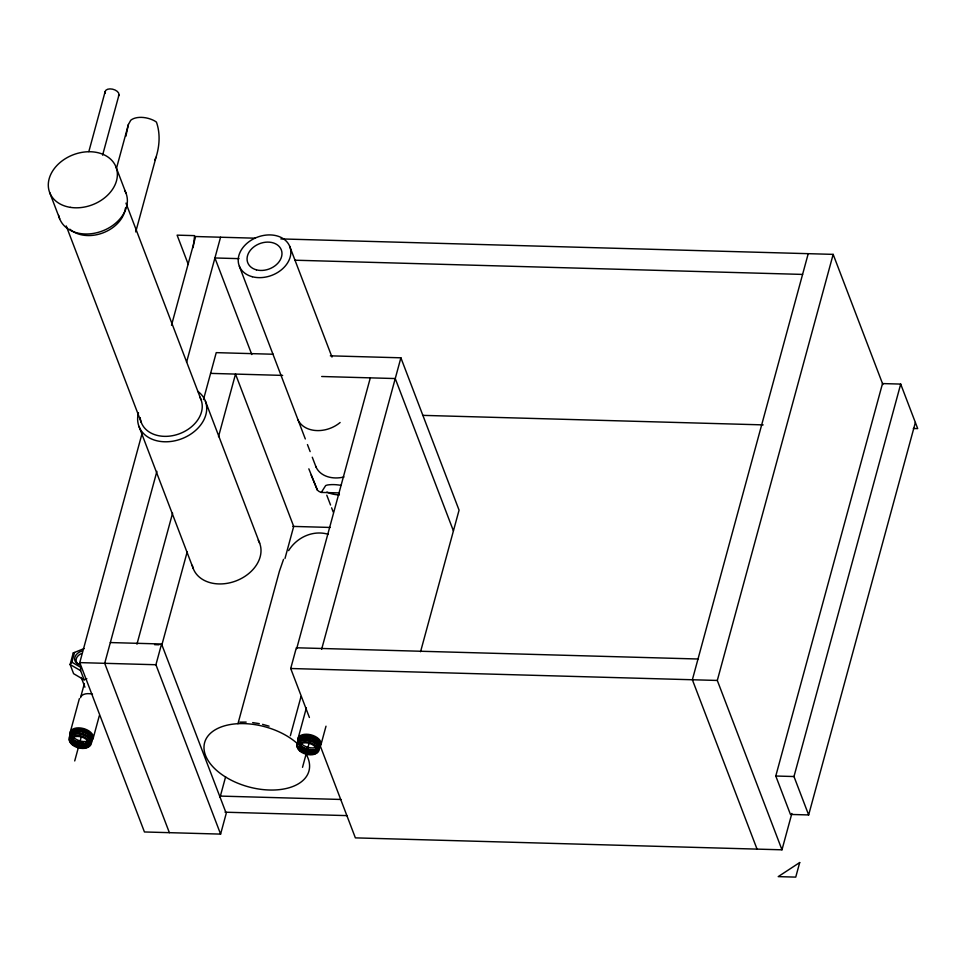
<?xml version="1.0" encoding="UTF-8"?>
<svg xmlns="http://www.w3.org/2000/svg" width="966" height="966" viewBox="0 0 966 966"><rect width="100%" height="100%" fill="white"/><g stroke="black" fill="none" stroke-linecap="round" stroke-linejoin="round"><path stroke-width="1.45" d="M84.102 679.822L80.613 670.658L80.613 667.289L71.895 662.193L74.515 652.557L73.259 652.919L70.107 664.523L73.609 673.688L84.102 679.822L86.843 678.736M125.846 136.291L128.393 124.517L130.772 120.231A17.774 10.24 15.2 0 1 154.608 120.895L156.432 122.102C160.416 133.38 159.607 145.975 156.021 157.265L135.723 231.912M193.164 247.61L194.625 235.632L177.104 235.149L188.298 264.479M88.836 151.59L105.185 91.468M102.601 155.152L118.951 95.03M116.584 167.939L128.393 124.517M110.341 642.559L161.564 643.996L226.237 813.36L220.598 834.105L144.441 831.967L79.767 662.616L142.244 432.84M171.513 325.24L195.627 236.525L255.217 238.191M70.228 732.264L79.369 698.635M80.915 696.305L84.392 683.517M74.72 760.942L81.277 736.841M156.903 471.348L104.702 663.304L169.376 832.668M186.559 362.286L220.562 237.225M93.255 738.036L99.353 715.613M136.955 644.177L172.588 513.151M203.464 399.586L216.239 352.638L273.281 354.244M220.598 834.105L155.924 664.741L161.564 643.996M161.89 644.865L187.235 551.695M218.509 436.68L235.523 374.084L293.7 526.422L284.994 558.457M237.962 723.691L279.44 571.16L283.533 559.362M220.067 797.216L225.609 776.833M309.41 717.497L290.706 668.508L296.345 647.775L698.007 659.005M296.683 648.645L370.316 377.851M290.355 735.742L301.03 696.51M321.618 649.345L400.89 357.806L330.324 355.838M298.011 738.64L306.391 707.812M302.515 767.318L309.458 741.791M321.038 744.412L326.001 726.19M420.56 651.724L459.067 510.145L400.89 357.806M808.228 253.672L692.368 679.75L757.042 849.114M320.108 745.498L355.379 837.872L781.977 849.814L717.303 680.45L833.163 254.372L280.84 238.916M915.37 422.492L808.651 814.942L790.454 814.435L775.783 776.024L882.501 383.574L900.698 384.082L917.7 428.602L913.317 428.481M808.651 814.942L793.98 776.531L900.698 384.082M781.977 849.814L791.866 813.457M154.826 159.885L156.021 157.265M288.629 550.62C296.767 537.422 312.899 529.803 328.199 534.27M71.895 662.193L70.107 664.523L80.613 670.658M73.259 652.919L84.187 648.548M239.87 722.133L246.185 722.097M239.037 258.647L214.923 257.97L251.8 354.546M294.787 260.204L802.589 274.416M210.588 373.383L282.652 375.4M321.69 376.499L395.251 378.551L453.416 530.889M422.601 415.356L763.152 424.883M311.161 475.079L317.391 490.136L319.106 491.525L321.292 492.418L339.392 492.926M292.783 526.398L330.312 527.448M154.56 644.66L158.955 644.793M79.767 662.616L155.924 664.741M290.706 668.508L717.303 680.45M775.783 776.024L793.98 776.531M220.381 796.093L340.938 799.462M225.042 812.201L347.096 815.618M252.694 722.604L259.286 723.643M262.571 724.355L269.079 726.166M308.842 468.836L317.391 490.136M833.163 254.372L882.876 384.54M289.655 246.221L331.99 357.07M239.387 266.338L305.316 438.962M307.454 444.577L310.146 451.605M312.284 457.232L316.051 467.073M326.786 495.184L330.541 505.025M331.616 507.826L333.222 512.052M116.029 167.094L126.039 193.285M205.372 401.059L259.661 543.218M125.978 203.138L201.049 399.719M66.231 225.947L141.302 422.528M49.628 192.451L59.638 218.642M138.971 426.417L193.26 568.576M81.204 677.42L84.936 687.188M321.292 492.418L325.687 485.548L327.438 484.992A27.616 15.903 15.2 0 1 340.962 485.367M340.117 422.504A27.072 20.407 -20.9 0 1 337.375 424.569L335.902 425.511A27.072 20.407 -20.9 0 1 331.181 427.902L329.527 428.542A27.072 20.407 -20.9 0 1 324.431 429.955L322.704 430.244A27.072 20.407 -20.9 0 1 317.585 430.595L315.906 430.522A27.072 20.407 -20.9 0 1 311.088 429.773L309.579 429.351A27.072 20.407 -20.9 0 1 305.413 427.564L304.157 426.803A27.072 20.407 -20.9 0 1 300.921 424.098L300.028 423.06A27.072 20.407 -20.9 0 1 299.231 421.961M298.53 420.814A27.072 20.407 -20.9 0 1 297.939 419.618M306.222 754.361A54.072 31.154 15.2 0 1 253.889 788.147A54.072 31.154 15.2 0 1 209.694 734.039A54.072 31.154 15.2 0 1 297.625 743.832M343.993 476.987A27.072 20.407 -20.9 0 1 315.737 466.3M339.404 494.906A31.721 23.896 -20.9 0 1 326.906 492.056M71.073 736.007A11.882 6.847 15.2 0 1 83.136 728.449A11.882 6.847 15.2 0 1 91.009 741.007M87.64 742.226A11.882 6.847 15.2 0 1 86.288 742.407M83.366 742.383A11.882 6.847 15.2 0 1 81.856 742.178M78.85 741.429A11.882 6.847 15.2 0 1 77.413 740.886M73.621 738.712A11.882 6.847 15.2 0 1 72.607 737.855M70.313 735.259A11.495 6.617 15.2 0 1 83.511 729.982A11.495 6.617 15.2 0 1 91.215 741.345M89.452 742.443A11.495 6.617 15.2 0 1 71.762 738.012M80.528 697.718A11 6.339 15.2 0 1 92.482 694.18M89.415 744.243A10.457 6.025 15.2 0 1 79.961 745.692A10.457 6.025 15.2 0 1 71.134 740.391M70.627 736.358A10.457 6.025 15.2 0 1 82.412 733.918A10.686 6.158 15.2 0 1 90.889 742.238M90.659 742.178A10.457 6.025 15.2 0 0 82.412 733.918A10.686 6.158 15.2 0 0 70.409 736.273M84.622 747.781A11.495 6.617 15.2 0 1 69.021 738.253A11.495 6.617 15.2 0 1 86.143 736.056A11.495 6.617 15.2 0 1 85.926 747.612M88.039 741.127A10.457 6.025 15.2 0 1 72.945 736.732M71.605 732.614A10.457 6.025 15.2 0 1 82.303 729.101A10.457 6.025 15.2 0 1 91.951 736.901M70.011 738.422A11.495 6.617 15.2 0 1 81.446 731.854A11.495 6.617 15.2 0 1 91.239 742.89M89.802 744.182A11.495 6.617 15.2 0 1 71.158 740.258M90.635 742.999A10.686 6.158 15.2 0 1 90.212 743.711M89.621 744.351A10.686 6.158 15.2 0 1 79.949 745.837A10.686 6.158 15.2 0 1 70.916 740.403M89.295 742.54A10.457 6.025 15.2 0 1 79.236 743.12A10.457 6.025 15.2 0 1 71.291 737.312M70.916 735.645A10.457 6.025 15.2 0 1 70.989 734.86M71.653 733.411A10.457 6.025 15.2 0 1 82.352 731.491A10.457 6.025 15.2 0 1 91.239 738.326M91.335 739.147A10.457 6.025 15.2 0 1 91.263 739.932M89.476 742.661A10.686 6.158 15.2 0 1 79.2 743.252A10.686 6.158 15.2 0 1 71.073 737.312M70.687 735.609A10.686 6.158 15.2 0 1 71.013 734.039M71.436 733.327A10.686 6.158 15.2 0 1 84.38 731.987A10.686 6.158 15.2 0 1 91.239 740.753M80.19 665.019A7.897 5.953 -20.9 0 1 76.121 659.669A7.897 5.953 -20.9 0 1 81.482 653.559M80.13 664.523A8.851 6.665 -20.9 0 1 74.672 658.232A8.851 6.665 -20.9 0 1 81.893 651.084M298.349 741.429A11.882 6.847 15.2 0 1 310.919 734.824A11.882 6.847 15.2 0 1 319.625 746.754M308.13 748.239A11.882 6.847 15.2 0 1 306.645 747.805M298.108 741.634A11.495 6.617 15.2 0 1 311.293 736.358A11.495 6.617 15.2 0 1 318.997 747.708M316.148 749.218A11.495 6.617 15.2 0 1 299.557 744.388M317.198 750.618A10.457 6.025 15.2 0 1 307.743 752.067A10.457 6.025 15.2 0 1 298.917 746.766M298.832 742.033A10.457 6.025 15.2 0 1 311.487 740.717A10.457 6.025 15.2 0 1 318.188 749.302M316.824 747.141A10.457 6.025 15.2 0 1 300.74 743.108M299.641 738.241A10.457 6.025 15.2 0 1 310.75 735.621A10.457 6.025 15.2 0 1 319.734 743.277M297.492 743.88A11.495 6.617 15.2 0 1 310.69 738.592A11.495 6.617 15.2 0 1 318.394 749.954M317.585 750.558A11.495 6.617 15.2 0 1 298.941 746.633M317.403 750.727A10.686 6.158 15.2 0 1 307.731 752.212A10.686 6.158 15.2 0 1 298.699 746.778M297.866 744.231A10.686 6.158 15.2 0 1 297.939 743.422M298.192 742.649A10.686 6.158 15.2 0 1 310.907 740.367A10.686 6.158 15.2 0 1 318.418 749.375M317.077 748.916A10.457 6.025 15.2 0 1 299.52 744.52M298.784 741.236A10.457 6.025 15.2 0 1 309.482 737.71A10.457 6.025 15.2 0 1 319.118 745.523M317.271 749.036A10.686 6.158 15.2 0 1 299.315 744.545M298.554 741.176A10.686 6.158 15.2 0 1 310.171 737.734A10.686 6.158 15.2 0 1 319.287 746.368M124.578 190.254A35.537 26.782 -20.9 0 1 127.222 203.391L126.534 206.905A35.537 26.782 -20.9 0 1 91.661 233.675A35.537 26.782 -20.9 0 1 58.697 215.406M105.33 93.062A7.112 4.093 15.2 0 1 112.563 89.162A7.112 4.093 15.2 0 1 118.504 95.972M258.2 540.175A35.537 26.782 -20.9 0 1 236.018 580.916A35.537 26.782 -20.9 0 1 192.319 565.339M197.668 391.266A35.537 26.782 -20.9 0 1 181.028 439.023A35.537 26.782 -20.9 0 1 138.476 412.796M199.733 396.99A31.975 24.102 -20.9 0 1 178.517 434.096A31.975 24.102 -20.9 0 1 140.167 417.602M125.447 208.016A31.975 24.102 -20.9 0 1 103.096 232.842A31.975 24.102 -20.9 0 1 69.89 229.22M799.703 862.541L795.743 877.116L778.222 876.621L799.703 862.541M256.388 269.84A17.968 13.536 -20.9 0 0 281.975 253.068A17.968 13.536 -20.9 0 0 255.205 245.919A17.968 13.536 -20.9 0 0 256.388 269.84M252.271 276.723A27.072 20.407 -20.9 0 0 290.826 251.45A27.072 20.407 -20.9 0 0 250.484 240.667A27.072 20.407 -20.9 0 0 252.271 276.723M72.607 745.088A10.686 6.158 15.2 0 0 90.019 745.245A10.686 6.158 15.2 0 0 77.099 735.307A10.686 6.158 15.2 0 0 72.607 745.088M73.814 744.557A8.923 5.144 15.2 0 0 88.353 744.689A8.923 5.144 15.2 0 0 77.57 736.394A8.923 5.144 15.2 0 0 73.814 744.557M300.148 750.582A11.495 6.617 15.2 0 0 318.877 750.751A11.495 6.617 15.2 0 0 304.978 740.065A11.495 6.617 15.2 0 0 300.148 750.582M300.39 751.463A10.686 6.158 15.2 0 0 317.814 751.62A10.686 6.158 15.2 0 0 304.894 741.683A10.686 6.158 15.2 0 0 300.39 751.463M301.597 750.932A8.923 5.144 15.2 0 0 316.136 751.065A8.923 5.144 15.2 0 0 305.353 742.769A8.923 5.144 15.2 0 0 301.597 750.932M70.373 207.364A35.537 26.782 -20.9 0 0 116.971 170.33A35.537 26.782 -20.9 0 0 61.16 161.624A35.537 26.782 -20.9 0 0 70.373 207.364"/></g></svg>
